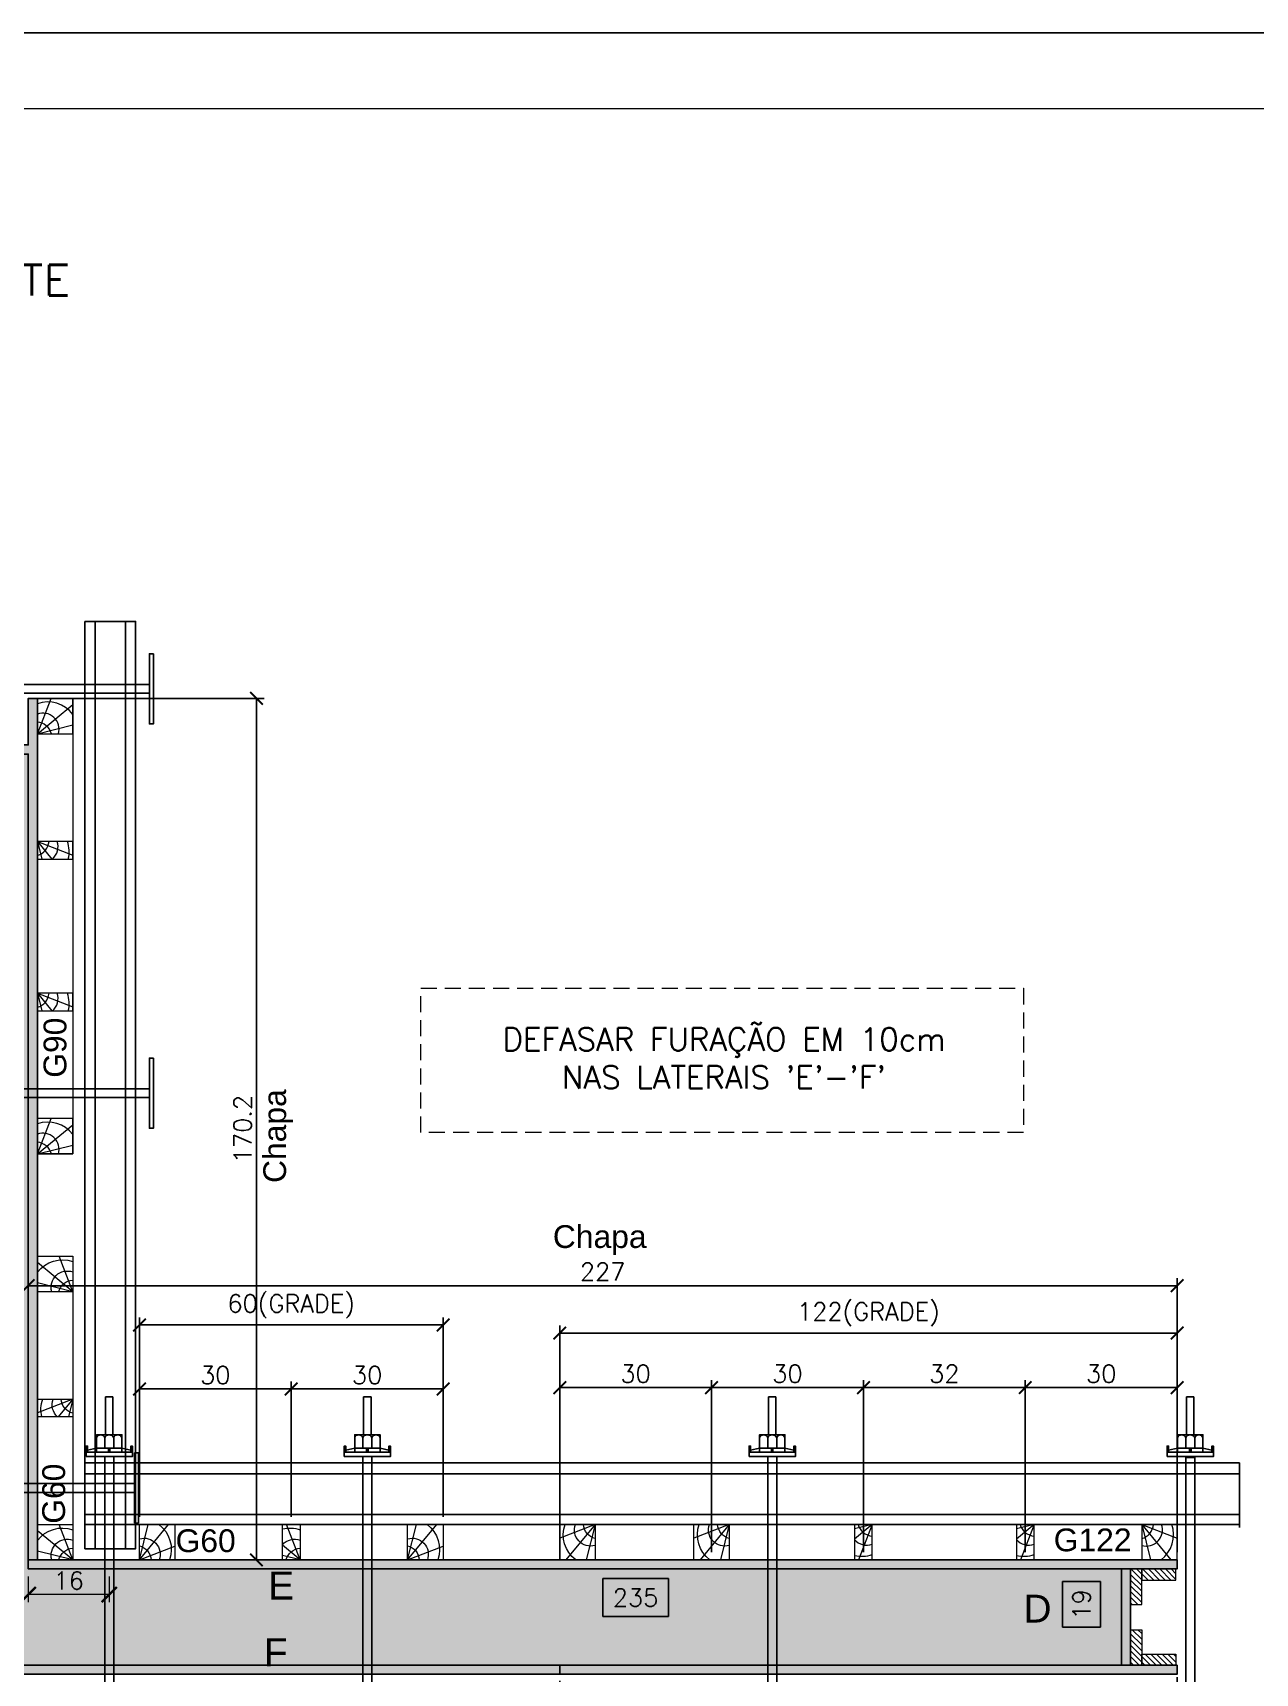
# Model space of a CAD drawing. Extents: x -23436 to 4767, y -3862 to 10024.
# Drawn here: x -20403 to -19920, y 5634 to 6282 of the extents above; entities that cross this region are included whole.
import ezdxf
from ezdxf.enums import TextEntityAlignment as Align

# ---------------------------------------------------------------- set-up
doc = ezdxf.new("R2010")
doc.units = 0
doc.header["$PDMODE"] = 2
doc.header["$PDSIZE"] = 10
for name, pattern in [('CABLIN', [0.35, 0.25, -0.1]), ('DASHED2', [9.525, 6.35, -3.175]), ('HIDDEN', [9.525, 6.35, -3.175])]:
    doc.linetypes.add(name, pattern=pattern)
doc.layers.get('0').update_dxf_attribs({"lineweight": 13})
doc.layers.get('Defpoints').update_dxf_attribs({"lineweight": 13})
for name, color, linetype in [('Barra de Ancoragem', 20, 'Continuous'), ('CHAPA', 1, 'Continuous'), ('Concreto', 250, 'HIDDEN'), ('Cota', 4, 'Continuous'), ('Cota Seção (2x)', 4, 'Continuous'), ('Hachura', 252, 'CABLIN'), ('MB Logo', 254, 'Continuous'), ('Painéis', 30, 'Continuous'), ('Perfil Metálico', 224, 'Continuous'), ('Texto de Titulo', 7, 'Continuous'), ('Texto Qtd Sarr', 242, 'Continuous'), ('TEXTO_GERAL', 7, 'Continuous')]:
    doc.layers.add(name, color=color, linetype=linetype)
for name, color, linetype, lineweight in [('cotas', 4, 'Continuous', 13), ('FOLHA MB', 7, 'Continuous', 13), ('Madeira', 100, 'Continuous', 13), ('sarrafo', 93, 'Continuous', 13), ('Texto Seção', 7, 'Continuous', 15)]:
    doc.layers.add(name, color=color, linetype=linetype, lineweight=lineweight)
doc.layers.add('Laje_Perimetro', color=7, linetype='Continuous', plot=False)
doc.styles.add('ARIAL', font='arial.ttf', dxfattribs={"oblique": 15, "height": 25})
doc.styles.add('ROMANS', font='romans.shx')
doc.styles.add('SANSSERIF', font='sas_____.pfb')
doc.dimstyles.new('COTA SECAO', dxfattribs={"dimtxt": 7, "dimasz": 5, "dimexe": 3, "dimexo": 3, "dimgap": 2, "dimtad": 3, "dimdec": 1, "dimlfac": 0.5, "dimzin": 12, "dimdsep": 46, "dimtxsty": 'ROMANS', "dimblk": 'ARCHTICK', "dimcen": 0, "dimclrd": 4, "dimclre": 4, "dimclrt": 1, "dimadec": 1, "dimazin": 3, "dimtfac": 1, "dimtdec": 1, "dimtmove": 0, "dimatfit": 3, "dimldrblk": 'OBLIQUE', "dimfxl": 0, "dimtolj": 1, "dimtzin": 12, "dimarcsym": 0})
doc.dimstyles.new('SECÇÃO 2', dxfattribs={"dimtxt": 7, "dimasz": 6, "dimexe": 0.18, "dimexo": 2, "dimgap": -4, "dimtad": 3, "dimdec": 1, "dimlfac": 0.5, "dimzin": 12, "dimdsep": 46, "dimtxsty": 'ROMANS', "dimblk": 'ARCHTICK', "dimcen": 0.09, "dimse1": 1, "dimse2": 1, "dimsd1": 1, "dimsd2": 1, "dimclrd": 180, "dimclre": 5, "dimclrt": 1, "dimadec": 0, "dimazin": 3, "dimtfac": 1, "dimtdec": 1, "dimtofl": 0, "dimtmove": 0, "dimatfit": 3, "dimldrblk": 'ARCHTICK', "dimfxl": 0, "dimtolj": 1, "dimtzin": 0, "dimarcsym": 0})

# ---------------------------------------------------------------- blocks, each defined once
blk = doc.blocks.new('A$C169d8357')
at = {"layer": 'FOLHA MB', "color": 1}
for points in [[(0, 1199.94), (0, 149.94), (1485.02, 149.94), (1485.02, 1199.94)], [(70, 1169.94), (70, 179.94), (1455.02, 179.94), (1455.02, 1169.94)]]:
    blk.add_lwpolyline(points, close=True, dxfattribs=at)
blk = doc.blocks.new('titulo1')
at = {"layer": 'Defpoints', "color": 252, "linetype": 'HIDDEN', "ltscale": 2}
blk.add_line((0, 0), (0, 125), dxfattribs=at)
at = {"layer": 'Defpoints', "style": 'ROMANS', "oblique": 15}
blk.add_attdef('FOLHA', text='', height=10, dxfattribs=at).set_placement((0, 15.58), align=Align.MIDDLE_CENTER)
at = {"layer": 'Texto Qtd Sarr', "color": 3, "style": 'ROMANS', "oblique": 15}
for tag, height, p in [('TITULO', 17, (0, 71.45)), ('SEÇÃO', 12, (0, 41.55))]:
    blk.add_attdef(tag, text='', height=height, dxfattribs=at).set_placement(p, align=Align.MIDDLE_CENTER)
blk = doc.blocks.new('*D5164')
at = {"layer": 'Cota Seção (2x)', "color": 180, "lineweight": -2, "transparency": 16777216}
for p, q in [((-19981.26, 5670.29), (-19996.26, 5670.29)), ((-19996.26, 5670.29), (-19996.26, 5652.29)), ((-19981.26, 5652.29), (-19981.26, 5670.29)), ((-19996.26, 5652.29), (-19981.26, 5652.29))]:
    blk.add_line(p, q, dxfattribs=at)
at = {"layer": 'Defpoints', "color": 0, "transparency": 16777216}
for p in [(-19977.26, 5675.29), (-19972.96, 5675.29), (-19972.96, 5637.29)]:
    blk.add_point(p, dxfattribs=at)
at = {"layer": 'Cota Seção (2x)', "color": 1, "transparency": 16777216, "insert": (-19988.76, 5661.29), "char_height": 7, "attachment_point": 5, "rotation": 90, "style": 'ROMANS'}
blk.add_mtext('\\A1;19', dxfattribs=at)
blk = doc.blocks.new('_ArchTick')
at = {"color": 0, "linetype": 'ByBlock', "const_width": 0.15}
blk.add_lwpolyline([(-0.5, -0.5), (0.5, 0.5)], dxfattribs=at)
blk = doc.blocks.new('*D5166')
at = {"layer": 'Cota Seção (2x)', "color": 180, "lineweight": -2, "transparency": 16777216}
for p, q in [((-20151.96, 5671.46), (-20177.96, 5671.46)), ((-20177.96, 5671.46), (-20177.96, 5656.46)), ((-20151.96, 5656.46), (-20151.96, 5671.46)), ((-20177.96, 5656.46), (-20151.96, 5656.46))]:
    blk.add_line(p, q, dxfattribs=at)
at = {"layer": 'Defpoints', "color": 0, "transparency": 16777216}
for p in [(-20442.96, 5652.46), (-20442.96, 5648.99), (-19972.96, 5648.99)]:
    blk.add_point(p, dxfattribs=at)
at = {"layer": 'Cota Seção (2x)', "color": 1, "transparency": 16777216, "insert": (-20164.96, 5663.96), "char_height": 7, "attachment_point": 5, "style": 'ROMANS'}
blk.add_mtext('\\A1;235', dxfattribs=at)
blk = doc.blocks.new('ERTYERTYUYTURTYUTRYU')
at = {"layer": 'Barra de Ancoragem'}
for p, q in [((8963.33, 10873.8), (8963.33, 10855.54)), ((8964.88, 10869.68), (8964.1, 10873.21)), ((8985.14, 10863.2), (8985.14, 10866.14)), ((8964.88, 10859.66), (8964.1, 10856.13))]:
    blk.add_line(p, q, dxfattribs=at)
at = {"layer": 'Barra de Ancoragem', "flags": 128}
for points in [[(8961.54, 10855.54), (8961.54, 10873.8), (8963.33, 10873.8), (8963.33, 10855.54)], [(8963.33, 10873.8), (8965.7, 10873.8), (8965.7, 10873.21), (8963.33, 10873.21)], [(8963.33, 10869.68), (8964.88, 10869.68), (8964.88, 10859.66), (8963.33, 10859.66)], [(8963.33, 10856.13), (8965.7, 10856.13), (8965.7, 10855.54), (8963.33, 10855.54)]]:
    blk.add_lwpolyline(points, close=True, dxfattribs=at)
for points in [[(8964.88, 10859.66), (8970.14, 10859.66), (8970.14, 10869.68), (8964.88, 10869.68)], [(8964.88, 10864.37), (8963.33, 10864.37), (8963.33, 10864.96), (8964.88, 10864.96), (8964.88, 10864.37), (8964.88, 10864.96)], [(8985.14, 10863.2), (8970.14, 10863.2), (8970.14, 10866.14), (8985.14, 10866.14)]]:
    blk.add_lwpolyline(points, dxfattribs=at)
for points in [[(8964.88, 10866.44), (8968.96, 10866.44, 0.729796), (8968.96, 10869.68, 0.729796)], [(8964.88, 10862.9), (8968.96, 10862.9, 0.666667), (8968.96, 10866.44, 0.666667)]]:
    blk.add_lwpolyline(points, format="xyb", dxfattribs=at)
at = {"layer": 'Barra de Ancoragem'}
blk.add_arc((8968.44, 10861.28), 1.7, 287.75636, 72.24364, dxfattribs=at)
blk = doc.blocks.new('*D5169')
at = {"layer": 'Cota', "color": 4, "lineweight": -2, "transparency": 16777216}
for p, q in [((-20404.96, 5678.29), (-20404.96, 5790.22)), ((-19950.96, 5686.29), (-19950.96, 5790.22)), ((-19950.96, 5787.22), (-20404.96, 5787.22))]:
    blk.add_line(p, q, dxfattribs=at)
at = {"layer": 'Defpoints', "color": 0, "transparency": 16777216}
for p in [(-20404.96, 5787.22), (-19950.96, 5683.29), (-20404.96, 5675.29)]:
    blk.add_point(p, dxfattribs=at)
at = {"layer": 'Cota', "color": 4, "lineweight": -2, "transparency": 16777216, "xscale": 5, "yscale": 5, "zscale": 5, "rotation": 180}
blk.add_blockref('_ArchTick', (-20404.96, 5787.22), dxfattribs=at)
at = {"layer": 'Cota', "color": 4, "lineweight": -2, "transparency": 16777216, "xscale": 5, "yscale": 5, "zscale": 5}
blk.add_blockref('_ArchTick', (-19950.96, 5787.22), dxfattribs=at)
at = {"layer": 'Cota', "color": 1, "transparency": 16777216, "insert": (-20177.96, 5792.72), "char_height": 7, "attachment_point": 5, "style": 'ROMANS'}
blk.add_mtext('\\A1;227', dxfattribs=at)
blk = doc.blocks.new('_OBLIQUE')
at = {"color": 0, "linetype": 'ByBlock', "lineweight": -2}
for p, q in [((0, 0), (-1, 0)), ((-0.5, -0.5), (0.5, 0.5))]:
    blk.add_line(p, q, dxfattribs=at)
blk = doc.blocks.new('*D5170')
at = {"layer": 'Cota', "color": 4, "lineweight": -2, "transparency": 16777216}
for p, q in [((-20194.96, 5712.62), (-20194.96, 5771.52)), ((-19950.96, 5712.62), (-19950.96, 5771.52)), ((-20194.96, 5768.52), (-19950.96, 5768.52))]:
    blk.add_line(p, q, dxfattribs=at)
at = {"layer": 'Defpoints', "color": 0, "transparency": 16777216}
for p in [(-19950.96, 5768.52), (-20194.96, 5709.62), (-19950.96, 5709.62)]:
    blk.add_point(p, dxfattribs=at)
at = {"layer": 'Cota', "color": 4, "lineweight": -2, "transparency": 16777216, "xscale": 5, "yscale": 5, "zscale": 5, "rotation": 180}
blk.add_blockref('_ArchTick', (-20194.96, 5768.52), dxfattribs=at)
at = {"layer": 'Cota', "color": 4, "lineweight": -2, "transparency": 16777216, "xscale": 5, "yscale": 5, "zscale": 5}
blk.add_blockref('_ArchTick', (-19950.96, 5768.52), dxfattribs=at)
at = {"layer": 'Cota', "color": 1, "transparency": 16777216, "insert": (-20072.96, 5775.85), "char_height": 7, "attachment_point": 5, "style": 'ROMANS'}
blk.add_mtext('\\A1;122(GRADE)', dxfattribs=at)
blk = doc.blocks.new('PONTALETE')
at = {"layer": 'Madeira'}
for q in [(2.71, 7), (7, 5.76), (7, 1.74)]:
    blk.add_line((0, 0), q, dxfattribs=at)
blk.add_lwpolyline([(0, 0), (7, 0), (7, 7), (0, 7)], close=True, dxfattribs=at)
for centre, radius, start, end in [((2.04, 0.06), 6.23, 37.2818, 109.0913), ((1.09, 0.9), 3.19, 343.603, 109.9847), ((-0.21, -0.78), 3.09, 14.6322, 86.0383)]:
    blk.add_arc(centre, radius, start, end, dxfattribs=at)
blk = doc.blocks.new('MEIO PONTALETE')
at = {"layer": 'Madeira'}
for q in [(2.71, 7), (3.5, 2.88), (3.5, 0.87)]:
    blk.add_line((0, 0), q, dxfattribs=at)
blk.add_lwpolyline([(0, 0), (3.5, 0), (3.5, 7), (0, 7)], close=True, dxfattribs=at)
for centre, radius, start, end in [((2.04, 0.06), 6.23, 76.4499, 109.0913), ((1.09, 0.9), 3.19, 40.9063, 109.9847), ((-0.21, -0.78), 3.09, 14.6322, 86.0383)]:
    blk.add_arc(centre, radius, start, end, dxfattribs=at)
blk = doc.blocks.new('*D5171')
at = {"layer": 'Cota', "color": 4, "lineweight": -2, "transparency": 16777216}
for p, q in [((-20134.96, 5681.89), (-20134.96, 5749.93)), ((-20074.96, 5681.89), (-20074.96, 5749.93)), ((-20074.96, 5746.93), (-20134.96, 5746.93))]:
    blk.add_line(p, q, dxfattribs=at)
at = {"layer": 'Defpoints', "color": 0, "transparency": 16777216}
for p in [(-20134.96, 5746.93), (-20134.96, 5678.89), (-20074.96, 5678.89)]:
    blk.add_point(p, dxfattribs=at)
at = {"layer": 'Cota', "color": 4, "lineweight": -2, "transparency": 16777216, "xscale": 5, "yscale": 5, "zscale": 5, "rotation": 180}
blk.add_blockref('_ArchTick', (-20134.96, 5746.93), dxfattribs=at)
at = {"layer": 'Cota', "color": 4, "lineweight": -2, "transparency": 16777216, "xscale": 5, "yscale": 5, "zscale": 5}
blk.add_blockref('_ArchTick', (-20074.96, 5746.93), dxfattribs=at)
at = {"layer": 'Cota', "color": 1, "transparency": 16777216, "insert": (-20104.96, 5752.43), "char_height": 7, "attachment_point": 5, "style": 'ROMANS'}
blk.add_mtext('\\A1;30', dxfattribs=at)
blk = doc.blocks.new('*D5172')
at = {"layer": 'Cota', "color": 4, "lineweight": -2, "transparency": 16777216}
for p, q in [((-20194.96, 5681.89), (-20194.96, 5749.93)), ((-20134.96, 5681.89), (-20134.96, 5749.93)), ((-20134.96, 5746.93), (-20194.96, 5746.93))]:
    blk.add_line(p, q, dxfattribs=at)
at = {"layer": 'Defpoints', "color": 0, "transparency": 16777216}
for p in [(-20194.96, 5746.93), (-20194.96, 5678.89), (-20134.96, 5678.89)]:
    blk.add_point(p, dxfattribs=at)
at = {"layer": 'Cota', "color": 4, "lineweight": -2, "transparency": 16777216, "xscale": 5, "yscale": 5, "zscale": 5, "rotation": 180}
blk.add_blockref('_ArchTick', (-20194.96, 5746.93), dxfattribs=at)
at = {"layer": 'Cota', "color": 4, "lineweight": -2, "transparency": 16777216, "xscale": 5, "yscale": 5, "zscale": 5}
blk.add_blockref('_ArchTick', (-20134.96, 5746.93), dxfattribs=at)
at = {"layer": 'Cota', "color": 1, "transparency": 16777216, "insert": (-20164.96, 5752.43), "char_height": 7, "attachment_point": 5, "style": 'ROMANS'}
blk.add_mtext('\\A1;30', dxfattribs=at)
blk = doc.blocks.new('*D5173')
at = {"layer": 'Cota', "color": 4, "lineweight": -2, "transparency": 16777216}
for p, q in [((-20010.96, 5681.89), (-20010.96, 5749.93)), ((-19950.96, 5681.89), (-19950.96, 5749.93)), ((-19950.96, 5746.93), (-20010.96, 5746.93))]:
    blk.add_line(p, q, dxfattribs=at)
at = {"layer": 'Defpoints', "color": 0, "transparency": 16777216}
for p in [(-20010.96, 5746.93), (-20010.96, 5678.89), (-19950.96, 5678.89)]:
    blk.add_point(p, dxfattribs=at)
at = {"layer": 'Cota', "color": 4, "lineweight": -2, "transparency": 16777216, "xscale": 5, "yscale": 5, "zscale": 5, "rotation": 180}
blk.add_blockref('_ArchTick', (-20010.96, 5746.93), dxfattribs=at)
at = {"layer": 'Cota', "color": 4, "lineweight": -2, "transparency": 16777216, "xscale": 5, "yscale": 5, "zscale": 5}
blk.add_blockref('_ArchTick', (-19950.96, 5746.93), dxfattribs=at)
at = {"layer": 'Cota', "color": 1, "transparency": 16777216, "insert": (-19980.96, 5752.43), "char_height": 7, "attachment_point": 5, "style": 'ROMANS'}
blk.add_mtext('\\A1;30', dxfattribs=at)
blk = doc.blocks.new('*D5174')
at = {"layer": 'Cota', "color": 4, "lineweight": -2, "transparency": 16777216}
for p, q in [((-20074.96, 5681.89), (-20074.96, 5749.93)), ((-20010.96, 5681.89), (-20010.96, 5749.93)), ((-20010.96, 5746.93), (-20074.96, 5746.93))]:
    blk.add_line(p, q, dxfattribs=at)
at = {"layer": 'Defpoints', "color": 0, "transparency": 16777216}
for p in [(-20074.96, 5746.93), (-20074.96, 5678.89), (-20010.96, 5678.89)]:
    blk.add_point(p, dxfattribs=at)
at = {"layer": 'Cota', "color": 4, "lineweight": -2, "transparency": 16777216, "xscale": 5, "yscale": 5, "zscale": 5, "rotation": 180}
blk.add_blockref('_ArchTick', (-20074.96, 5746.93), dxfattribs=at)
at = {"layer": 'Cota', "color": 4, "lineweight": -2, "transparency": 16777216, "xscale": 5, "yscale": 5, "zscale": 5}
blk.add_blockref('_ArchTick', (-20010.96, 5746.93), dxfattribs=at)
at = {"layer": 'Cota', "color": 1, "transparency": 16777216, "insert": (-20042.96, 5752.43), "char_height": 7, "attachment_point": 5, "style": 'ROMANS'}
blk.add_mtext('\\A1;32', dxfattribs=at)
blk = doc.blocks.new('*D5175')
at = {"layer": 'Cota Seção (2x)', "color": 4, "lineweight": 5, "transparency": 16777216}
for p, q in [((-20404.96, 5672.29), (-20404.96, 5662.2)), ((-20372.96, 5672.29), (-20372.96, 5662.2)), ((-20372.96, 5665.2), (-20404.96, 5665.2))]:
    blk.add_line(p, q, dxfattribs=at)
at = {"layer": 'Defpoints', "color": 0, "transparency": 16777216}
for p in [(-20404.96, 5675.29), (-20372.96, 5675.29), (-20404.96, 5665.2)]:
    blk.add_point(p, dxfattribs=at)
at = {"layer": 'Cota Seção (2x)', "color": 4, "lineweight": 5, "transparency": 16777216, "xscale": 6, "yscale": 6, "zscale": 6, "rotation": 180}
blk.add_blockref('_ArchTick', (-20404.96, 5665.2), dxfattribs=at)
at = {"layer": 'Cota Seção (2x)', "color": 4, "lineweight": 5, "transparency": 16777216, "xscale": 6, "yscale": 6, "zscale": 6}
blk.add_blockref('_ArchTick', (-20372.96, 5665.2), dxfattribs=at)
at = {"layer": 'Cota Seção (2x)', "color": 1, "transparency": 16777216, "insert": (-20388.96, 5670.7), "char_height": 7, "attachment_point": 5, "style": 'ROMANS'}
blk.add_mtext('\\A1;16', dxfattribs=at)
blk = doc.blocks.new('*D5179')
at = {"layer": 'Cota', "color": 4, "lineweight": -2, "transparency": 16777216}
for p, q in [((-20361.05, 5695.89), (-20361.05, 5774.69)), ((-20361.05, 5771.69), (-20241.04, 5771.69)), ((-20241.04, 5695.89), (-20241.04, 5774.69))]:
    blk.add_line(p, q, dxfattribs=at)
at = {"layer": 'Defpoints', "color": 0, "transparency": 16777216}
for p in [(-20241.04, 5771.69), (-20361.05, 5692.89), (-20241.04, 5692.89)]:
    blk.add_point(p, dxfattribs=at)
at = {"layer": 'Cota', "color": 4, "lineweight": -2, "transparency": 16777216, "xscale": 5, "yscale": 5, "zscale": 5, "rotation": 180}
blk.add_blockref('_ArchTick', (-20361.05, 5771.69), dxfattribs=at)
at = {"layer": 'Cota', "color": 4, "lineweight": -2, "transparency": 16777216, "xscale": 5, "yscale": 5, "zscale": 5}
blk.add_blockref('_ArchTick', (-20241.04, 5771.69), dxfattribs=at)
at = {"layer": 'Cota', "color": 1, "transparency": 16777216, "insert": (-20301.05, 5779.02), "char_height": 7, "attachment_point": 5, "style": 'ROMANS'}
blk.add_mtext('\\A1;60(GRADE)', dxfattribs=at)
blk = doc.blocks.new('*D5180')
at = {"layer": 'Cota', "color": 4, "lineweight": -2, "transparency": 16777216}
for p, q in [((-20361.05, 5695.89), (-20361.05, 5749.4)), ((-20301.05, 5695.89), (-20301.05, 5749.4)), ((-20361.05, 5746.4), (-20301.05, 5746.4))]:
    blk.add_line(p, q, dxfattribs=at)
at = {"layer": 'Defpoints', "color": 0, "transparency": 16777216}
for p in [(-20301.05, 5746.4), (-20361.05, 5692.89), (-20301.05, 5692.89)]:
    blk.add_point(p, dxfattribs=at)
at = {"layer": 'Cota', "color": 4, "lineweight": -2, "transparency": 16777216, "xscale": 5, "yscale": 5, "zscale": 5, "rotation": 180}
blk.add_blockref('_ArchTick', (-20361.05, 5746.4), dxfattribs=at)
at = {"layer": 'Cota', "color": 4, "lineweight": -2, "transparency": 16777216, "xscale": 5, "yscale": 5, "zscale": 5}
blk.add_blockref('_ArchTick', (-20301.05, 5746.4), dxfattribs=at)
at = {"layer": 'Cota', "color": 1, "transparency": 16777216, "insert": (-20331.05, 5751.9), "char_height": 7, "attachment_point": 5, "style": 'ROMANS'}
blk.add_mtext('\\A1;30', dxfattribs=at)
blk = doc.blocks.new('*D5181')
at = {"layer": 'Cota', "color": 4, "lineweight": -2, "transparency": 16777216}
for p, q in [((-20301.05, 5700.25), (-20301.05, 5749.4)), ((-20241.04, 5700.25), (-20241.04, 5749.4)), ((-20301.05, 5746.4), (-20241.04, 5746.4))]:
    blk.add_line(p, q, dxfattribs=at)
at = {"layer": 'Defpoints', "color": 0, "transparency": 16777216}
for p in [(-20241.04, 5746.4), (-20301.05, 5697.25), (-20241.04, 5697.25)]:
    blk.add_point(p, dxfattribs=at)
at = {"layer": 'Cota', "color": 4, "lineweight": -2, "transparency": 16777216, "xscale": 5, "yscale": 5, "zscale": 5, "rotation": 180}
blk.add_blockref('_ArchTick', (-20301.05, 5746.4), dxfattribs=at)
at = {"layer": 'Cota', "color": 4, "lineweight": -2, "transparency": 16777216, "xscale": 5, "yscale": 5, "zscale": 5}
blk.add_blockref('_ArchTick', (-20241.04, 5746.4), dxfattribs=at)
at = {"layer": 'Cota', "color": 1, "transparency": 16777216, "insert": (-20271.05, 5751.9), "char_height": 7, "attachment_point": 5, "style": 'ROMANS'}
blk.add_mtext('\\A1;30', dxfattribs=at)
blk = doc.blocks.new('*D5194')
at = {"layer": 'Cota', "color": 4, "lineweight": -2, "transparency": 16777216}
for p, q in [((-20398.36, 6019.29), (-20311.78, 6019.29)), ((-20314.78, 5678.89), (-20314.78, 6019.29)), ((-20398.36, 5678.89), (-20311.78, 5678.89))]:
    blk.add_line(p, q, dxfattribs=at)
at = {"layer": 'Defpoints', "color": 0, "transparency": 16777216}
for p in [(-20401.36, 6019.29), (-20314.78, 6019.29), (-20401.36, 5678.89)]:
    blk.add_point(p, dxfattribs=at)
at = {"layer": 'Cota', "color": 4, "lineweight": -2, "transparency": 16777216, "xscale": 5, "yscale": 5, "zscale": 5}
for p, rotation in [((-20314.78, 6019.29), 90), ((-20314.78, 5678.89), 270)]:
    blk.add_blockref('_ArchTick', p, dxfattribs=dict(at, rotation=rotation))
at = {"layer": 'Cota', "color": 1, "transparency": 16777216, "insert": (-20320.28, 5849.09), "char_height": 7, "attachment_point": 5, "rotation": 90, "style": 'ROMANS'}
blk.add_mtext('\\A1;170.2', dxfattribs=at)
blk = doc.blocks.new('*D5203')
at = {"layer": 'Cota', "color": 4, "lineweight": -2, "transparency": 16777216}
for p, q in [((-19950.96, 5632.49), (-19950.96, 5499.75)), ((-20194.96, 5631.15), (-20194.96, 5499.75)), ((-20194.96, 5502.75), (-19950.96, 5502.75))]:
    blk.add_line(p, q, dxfattribs=at)
at = {"layer": 'Defpoints', "color": 0, "transparency": 16777216}
for p in [(-20194.96, 5634.15), (-19950.96, 5635.49), (-19950.96, 5502.75)]:
    blk.add_point(p, dxfattribs=at)
at = {"layer": 'Cota', "color": 4, "lineweight": -2, "transparency": 16777216, "xscale": 5, "yscale": 5, "zscale": 5, "rotation": 180}
blk.add_blockref('_ArchTick', (-20194.96, 5502.75), dxfattribs=at)
at = {"layer": 'Cota', "color": 4, "lineweight": -2, "transparency": 16777216, "xscale": 5, "yscale": 5, "zscale": 5}
blk.add_blockref('_ArchTick', (-19950.96, 5502.75), dxfattribs=at)
at = {"layer": 'Cota', "color": 1, "transparency": 16777216, "insert": (-20072.96, 5508.25), "char_height": 7, "attachment_point": 5, "style": 'ROMANS'}
blk.add_mtext('\\A1;122', dxfattribs=at)

msp = doc.modelspace()

# ---------------------------------------------------------------- hatches: boundary and pattern name
at = {"layer": 'Concreto'}
h = msp.add_hatch(dxfattribs=at)
h.set_pattern_fill('AR-CONC', color=256, scale=0.1, angle=-90)
h.set_pattern_definition([(320, (219.267, 5771.549), (-1.593909, -18.218467), [1.905, -20.955]), (265, (219.267, 5771.549), (19.105685, 3.524342), [1.524, -16.764058]), (10.45144, (219.134, 5770.03), (17.511775, -14.694125), [1.619001, -17.809024]), (316.1842, (224.347, 5771.549), (-4.204233, -27.107904), [2.8575, -31.4325]), (6.63556, (223.997, 5769.29), (24.742612, -23.740413), [2.428502, -26.71356]), (261.18415, (224.347, 5771.549), (24.742612, -23.740413), [2.285997, -25.145973]), (291, (223.077, 5769.009), (-10.22652, -15.161439), [1.905, -20.955]), (236, (223.077, 5769.009), (18.418797, -6.180203), [1.524, -16.764]), (341.451445, (222.225, 5767.745), (8.192277, -21.341642), [1.619001, -17.808994]), (307.5, (219.267, 5771.5485), (8.4555039, -0.3088603), [0, -16.5608, 0, -17.018, 0, -16.8275]), (277.5, (219.267, 5771.5485), (10.0180575, -6.6819663), [0, -9.7028, 0, -16.1798, 0, -6.4135]), (237.5, (219.267, 5777.213), (-0.5728744, -13.5590595), [0, -6.35, 0, -19.812, 0, -26.289]), (227.5, (219.267, 5779.753), (2.542649, -14.812918), [0, -8.255, 0, -13.1572, 0, -18.669])])
h.paths.add_polyline_path([(-20404.963, 5675.291), (-19972.963, 5675.291), (-19972.963, 5637.291), (-20442.963, 5637.291), (-20442.963, 5997.291), (-20404.963, 5997.291)])
at = {"layer": 'Hachura'}
h = msp.add_hatch(color=256, dxfattribs=at)
h.dxf.hatch_style = 1
h.paths.add_polyline_path([(-19950.963, 5637.291), (-19950.963, 5633.691), (-20464.963, 5633.684), (-20464.963, 5637.291), (-20446.563, 5637.291), (-20446.563, 6019.291), (-20442.963, 6019.291), (-20442.963, 6000.891), (-20404.963, 6000.891), (-20404.963, 6019.291), (-20401.363, 6019.291), (-20401.363, 5678.891), (-20404.963, 5678.891), (-20405.157, 5997.291), (-20442.963, 5997.291), (-20442.963, 5637.291), (-19972.963, 5637.291), (-19972.963, 5675.291), (-20404.963, 5675.291), (-20404.963, 5678.891), (-19950.963, 5678.891), (-19950.963, 5675.291), (-19969.363, 5675.291), (-19969.363, 5637.291)])
h = msp.add_hatch(dxfattribs=at)
h.set_pattern_fill('ANSI31', color=256, scale=0.5, angle=270, style=0)
h.set_pattern_definition([(315, (-19532.7105, 4419.2907), (1.122532, 1.122532), [])])
h.paths.add_polyline_path([(-19964.963, 5661.291), (-19964.963, 5675.291), (-19969.363, 5675.291), (-19969.363, 5661.291)])
h = msp.add_hatch(dxfattribs=at)
h.set_pattern_fill('ANSI31', color=256, scale=0.5, angle=270, style=0)
h.set_pattern_definition([(315, (-19537.1105, 4414.8907), (1.122532, 1.122532), [])])
h.paths.add_polyline_path([(-19951.463, 5675.291), (-19964.963, 5675.291), (-19964.963, 5670.891), (-19951.463, 5670.891)])
h = msp.add_hatch(dxfattribs=at)
h.set_pattern_fill('ANSI31', color=256, scale=0.5, angle=270, style=0)
h.set_pattern_definition([(315, (-19532.7105, 4420.4907), (1.122532, 1.122532), [])])
h.paths.add_polyline_path([(-19964.963, 5651.291), (-19964.963, 5637.291), (-19969.363, 5637.291), (-19969.363, 5651.291)])
h = msp.add_hatch(dxfattribs=at)
h.set_pattern_fill('ANSI31', color=256, scale=0.5, angle=270, style=0)
h.set_pattern_definition([(315, (-19537.1105, 4424.8907), (1.122532, 1.122532), [])])
h.paths.add_polyline_path([(-19951.463, 5637.291), (-19964.963, 5637.291), (-19964.963, 5641.691), (-19951.463, 5641.691)])

# ---------------------------------------------------------------- linework, layer by layer
for points in [[(-20387.363, 5839.291), (-20401.363, 5839.291), (-20401.363, 6019.291), (-20387.363, 6019.291)], [(-20401.363, 5798.851), (-20387.363, 5798.851), (-20387.363, 5678.891), (-20401.363, 5678.891)], [(-20241.044, 5692.891), (-20241.044, 5678.891), (-20361.004, 5678.891), (-20361.004, 5692.891)], [(-19950.963, 5678.891), (-19950.963, 5692.891), (-20194.963, 5692.891), (-20194.963, 5678.891)]]:
    msp.add_lwpolyline(points, close=True)
at = {"layer": 'Barra de Ancoragem', "flags": 128}
for points in [[(-20355.476, 6036.916), (-20355.476, 6009.179), (-20357.076, 6009.179), (-20357.076, 6036.916)], [(-20357.076, 6021.272), (-20485.031, 6021.272), (-20485.031, 6024.823), (-20357.076, 6024.823)], [(-20355.476, 5877.159), (-20355.476, 5849.423), (-20357.076, 5849.423), (-20357.076, 5877.159)], [(-20357.076, 5861.515), (-20485.031, 5861.515), (-20485.031, 5865.067), (-20357.076, 5865.067)], [(-20371.188, 5595.291), (-20371.188, 5719.697), (-20374.739, 5719.697), (-20374.739, 5595.291)], [(-20361.363, 5693.424), (-20361.363, 5721.161), (-20362.963, 5721.161), (-20362.963, 5693.424)], [(-20269.188, 5595.291), (-20269.188, 5719.697), (-20272.739, 5719.697), (-20272.739, 5595.291)], [(-20109.188, 5595.291), (-20109.188, 5719.697), (-20112.739, 5719.697), (-20112.739, 5595.291)], [(-19944.004, 5719.273), (-19944.004, 5595.291), (-19947.555, 5595.291), (-19947.555, 5719.273)], [(-20484.616, 5709.068), (-20362.963, 5709.068), (-20362.963, 5705.517), (-20484.616, 5705.517)]]:
    msp.add_lwpolyline(points, close=True, dxfattribs=at)
at = {"layer": 'CHAPA', "color": 1}
for p, q in [((-19950.963, 5675.291), (-19950.963, 5678.891)), ((-19972.963, 5675.291), (-19950.963, 5675.291)), ((-19972.963, 5637.291), (-19950.963, 5637.291)), ((-19950.963, 5633.691), (-19950.963, 5637.291))]:
    msp.add_line(p, q, dxfattribs=at)
for points in [[(-20404.963, 5675.291), (-19972.963, 5675.291), (-19972.963, 5637.291), (-20442.963, 5637.291), (-20442.963, 5997.291), (-20404.963, 5997.291), (-20404.963, 5675.291)], [(-20401.363, 6000.891), (-20401.363, 5678.891), (-19969.363, 5678.891)], [(-19969.363, 5675.291), (-19969.363, 5637.291)]]:
    msp.add_lwpolyline(points, dxfattribs=at)
at = {"layer": 'cotas', "linetype": 'DASHED2'}
msp.add_lwpolyline([(-20011.689, 5847.7), (-20249.884, 5847.7), (-20249.884, 5904.733), (-20011.689, 5904.733)], close=True, dxfattribs=at)
at = {"layer": 'Laje_Perimetro'}
msp.add_lwpolyline([(-19191.377, 6282.259), (-20676.397, 6282.259), (-20676.397, 5232.259), (-19191.377, 5232.259)], close=True, dxfattribs=at)
at = {"layer": 'Painéis', "color": 32, "true_color": 0xcd6928}
msp.add_line((-20194.963, 5633.691), (-20194.963, 5637.291), dxfattribs=at)
for points in [[(-19950.963, 5637.291), (-19950.963, 5633.691), (-20464.963, 5633.684), (-20464.963, 5637.291), (-20446.563, 5637.291), (-20446.563, 6019.291), (-20442.963, 6019.291), (-20442.963, 6000.891), (-20404.963, 6000.891), (-20404.963, 6019.291), (-20401.363, 6019.291), (-20401.363, 5678.891), (-20404.963, 5678.891), (-20404.963, 5997.291), (-20442.963, 5997.291), (-20442.963, 5637.291), (-19972.963, 5637.291), (-19972.963, 5675.291), (-20404.963, 5675.291), (-20404.963, 5678.891), (-19950.963, 5678.891), (-19950.963, 5675.291), (-19969.363, 5675.291), (-19969.363, 5637.291)], [(-19972.963, 5675.291), (-19972.963, 5637.291), (-20442.963, 5637.291), (-20442.963, 5997.291), (-20404.963, 5997.291), (-20404.963, 5675.291)]]:
    msp.add_lwpolyline(points, close=True, dxfattribs=at)
at = {"layer": 'Perfil Metálico'}
for p, q in [((-20382.563, 5717.291), (-19926.284, 5717.291)), ((-19926.284, 5691.739), (-19926.284, 5717.291)), ((-20382.563, 5712.858), (-19926.284, 5712.857)), ((-19926.284, 5696.857), (-20382.563, 5696.857)), ((-20382.563, 5692.891), (-19926.284, 5692.891))]:
    msp.add_line(p, q, dxfattribs=at)
for points in [[(-20382.562, 6049.691), (-20362.562, 6049.691), (-20362.563, 5683.291), (-20382.563, 5683.291)], [(-20366.563, 5683.291), (-20378.563, 5683.291), (-20378.562, 6049.691), (-20366.562, 6049.691)]]:
    msp.add_lwpolyline(points, close=True, dxfattribs=at)
at = {"layer": 'sarrafo'}
for points in [[(-19964.963, 5661.291), (-19964.963, 5675.291), (-19969.363, 5675.291), (-19969.363, 5661.291)], [(-19951.463, 5675.291), (-19964.963, 5675.291), (-19964.963, 5670.891), (-19951.463, 5670.891)], [(-19964.963, 5651.291), (-19964.963, 5637.291), (-19969.363, 5637.291), (-19969.363, 5651.291)], [(-19951.463, 5637.291), (-19964.963, 5637.291), (-19964.963, 5641.691), (-19951.463, 5641.691)]]:
    msp.add_lwpolyline(points, close=True, dxfattribs=at)

# ---------------------------------------------------------------- block references
at = {"xscale": -1, "rotation": 270}
for p in [(-31237.632, -3241.848), (-31135.632, -3241.848), (-30975.632, -3241.848), (-30810.448, -3241.848)]:
    msp.add_blockref('ERTYERTYUYTURTYUTRYU', p, dxfattribs=at)
at = {"layer": 'Madeira'}
for name, p, xscale, yscale, zscale in [('PONTALETE', (-20401.363, 6005.291), 2, 2, 2), ('PONTALETE', (-20401.363, 5839.291), 2, 2, 2), ('PONTALETE', (-20387.363, 5784.851), -2, 2, 2), ('PONTALETE', (-20387.363, 5678.891), -2, 2, 2), ('MEIO PONTALETE', (-20297.504, 5678.891), -1.999999997962732, 1.999999997962732, 1.999999997962732)]:
    msp.add_blockref(name, p, dxfattribs=dict(at, xscale=xscale, yscale=yscale, zscale=zscale))
for name, p, xscale, yscale, zscale, rotation in [('MEIO PONTALETE', (-20401.363, 5962.791), 1.999999997962732, 1.999999997962732, 1.999999997962732, 269.9999999999999), ('MEIO PONTALETE', (-20401.363, 5902.791), 1.999999997962732, 1.999999997962732, 1.999999997962732, 269.9999999999999), ('MEIO PONTALETE', (-20387.363, 5742.391), -1.999999997962732, 1.999999997962732, 1.999999997962732, 90), ('PONTALETE', (-20361.004, 5678.891), -2, 2, 2, 270), ('PONTALETE', (-20255.044, 5678.891), -2, 2, 2, 270), ('PONTALETE', (-20180.963, 5692.891), -2, 2, 2, 90.00000000000007), ('PONTALETE', (-20127.963, 5692.891), -2, 2, 2, 90.00000000000007), ('MEIO PONTALETE', (-20071.463, 5692.891), 1.999999997962732, 1.999999997962732, 1.999999997962732, 180), ('MEIO PONTALETE', (-20007.463, 5692.891), 1.999999997962732, 1.999999997962732, 1.999999997962732, 180), ('PONTALETE', (-19964.963, 5692.891), 2, 2, 2, 269.9999999999999)]:
    msp.add_blockref(name, p, dxfattribs=dict(at, xscale=xscale, yscale=yscale, zscale=zscale, rotation=rotation))
at = {"layer": 'MB Logo'}
msp.add_blockref('A$C169d8357', (-20676.397, 5082.321), dxfattribs=at)
at = {"layer": 'Texto Seção'}
ref = msp.add_blockref('titulo1', (-20427.86, 6127.028), dxfattribs=at)
ref.add_attrib('TITULO', 'P3', dxfattribs={"layer": 'Texto de Titulo', "color": 7, "height": 17, "style": 'ROMANS', "width": 1.1}).set_placement((-20427.86, 6214.528), align=Align.MIDDLE_CENTER)
ref.add_attrib('SEÇÃO', 'VARIANTE', dxfattribs={"layer": 'Texto de Titulo', "color": 7, "height": 12, "style": 'ROMANS', "width": 1.1}).set_placement((-20427.86, 6184.528), align=Align.MIDDLE_CENTER)

# ---------------------------------------------------------------- texts
at = {"layer": 'cotas', "color": 240, "insert": (-20201.862, 6004.042), "char_height": 7, "attachment_point": 9, "style": 'ROMANS'}
msp.add_mtext('\\A1;', dxfattribs=at)
at = {"layer": 'cotas', "color": 7, "insert": (-20129.998, 5877.079), "char_height": 9, "attachment_point": 5, "style": 'ROMANS'}
msp.add_mtext("\\A1;DEFASAR FURAÇÃO EM 10cm\\PNAS LATERAIS 'E'-'F'", dxfattribs=at)
at = {"layer": 'Texto Seção', "color": 0, "linetype": 'Continuous', "style": 'SANSSERIF'}
for s, p in [('G90', (-20394.4, 5869.369)), ('G60', (-20394.926, 5693.152))]:
    msp.add_text(s, height=9, rotation=90, dxfattribs=at).set_placement(p, align=Align.MIDDLE_LEFT)
for s, p in [('G60', (-20346.743, 5686.454)), ('G122', (-19999.736, 5686.773))]:
    msp.add_text(s, height=9, dxfattribs=at).set_placement(p, align=Align.MIDDLE_LEFT)
at = {"layer": 'TEXTO_GERAL', "color": 0, "linetype": 'Continuous', "style": 'SANSSERIF'}
msp.add_text('Chapa', height=9, rotation=90, dxfattribs=at).set_placement((-20307.586, 5827.807), align=Align.MIDDLE_LEFT)
msp.add_text('Chapa', height=9, dxfattribs=at).set_placement((-20197.661, 5806.625), align=Align.MIDDLE_LEFT)
at = {"layer": 'TEXTO_GERAL', "style": 'ARIAL'}
for s, p in [('E', (-20305.013, 5668.701)), ('D', (-20006.134, 5659.626)), ('F', (-20307.134, 5642.377))]:
    msp.add_text(s, height=11, dxfattribs=at).set_placement(p, align=Align.MIDDLE_CENTER)

# ---------------------------------------------------------------- dimensions: what is measured, and where the dimension line sits
at = {"layer": 'Cota'}
for base, p1, p2, angle, picture, middle in [((-20314.776, 6019.291), (-20401.363, 5678.891), (-20401.363, 6019.291), 90, '*D5194', (-20320.276, 5849.091)), ((-20404.963, 5787.216), (-19950.963, 5683.291), (-20404.963, 5675.291), 180, '*D5169', (-20177.963, 5792.716)), ((-20194.963, 5746.925), (-20134.963, 5678.891), (-20194.963, 5678.891), 180, '*D5172', (-20164.963, 5752.425)), ((-20134.963, 5746.925), (-20074.963, 5678.891), (-20134.963, 5678.891), 180, '*D5171', (-20104.963, 5752.425)), ((-20074.963, 5746.925), (-20010.963, 5678.891), (-20074.963, 5678.891), 180, '*D5174', (-20042.963, 5752.425)), ((-20010.963, 5746.925), (-19950.963, 5678.891), (-20010.963, 5678.891), 180, '*D5173', (-19980.963, 5752.425))]:
    dim = msp.add_linear_dim(base=base, p1=p1, p2=p2, angle=angle, dimstyle='COTA SECAO', dxfattribs=at)
    dim.commit()
    dim.dimension.update_dxf_attribs({"geometry": picture, "text_midpoint": middle})
dim = msp.add_linear_dim(base=(-20241.044, 5771.687), p1=(-20361.046, 5692.891), p2=(-20241.044, 5692.891), text='<>(GRADE)', dimstyle='COTA SECAO', dxfattribs=at)
dim.commit()
dim.dimension.update_dxf_attribs({"geometry": '*D5179', "text_midpoint": (-20301.045, 5779.021)})
dim = msp.add_linear_dim(base=(-19950.963, 5768.516), p1=(-20194.963, 5709.616), p2=(-19950.963, 5709.616), angle=180, text='<>(GRADE)', dimstyle='COTA SECAO', dxfattribs=at)
dim.commit()
dim.dimension.update_dxf_attribs({"geometry": '*D5170', "text_midpoint": (-20072.963, 5775.85)})
for base, p1, p2, picture, middle in [((-20301.046, 5746.403), (-20361.046, 5692.891), (-20301.046, 5692.891), '*D5180', (-20331.046, 5751.903)), ((-20241.044, 5746.403), (-20301.046, 5697.251), (-20241.044, 5697.251), '*D5181', (-20271.045, 5751.903)), ((-19950.963, 5502.751), (-20194.963, 5634.15), (-19950.963, 5635.491), '*D5203', (-20072.963, 5508.251))]:
    dim = msp.add_linear_dim(base=base, p1=p1, p2=p2, dimstyle='COTA SECAO', dxfattribs=at)
    dim.commit()
    dim.dimension.update_dxf_attribs({"geometry": picture, "text_midpoint": middle})
at = {"layer": 'Cota Seção (2x)'}
for base, p1, p2, angle, picture, middle in [((-20442.963, 5652.458), (-19972.963, 5648.99), (-20442.963, 5648.99), 180, '*D5166', (-20164.963, 5652.458)), ((-19977.261, 5675.291), (-19972.963, 5637.291), (-19972.963, 5675.291), 270, '*D5164', (-19977.261, 5661.291))]:
    dim = msp.add_linear_dim(base=base, p1=p1, p2=p2, angle=angle, dimstyle='SECÇÃO 2', dxfattribs=at)
    dim.commit()
    dim.dimension.update_dxf_attribs({"geometry": picture, "text_midpoint": middle, "dimtype": 160})
dim = msp.add_linear_dim(base=(-20404.963, 5665.204), p1=(-20372.958, 5675.291), p2=(-20404.963, 5675.291), angle=180, dimstyle='COTA SECAO', override={"dimasz": 6, "dimdec": 2, "dimblk1": 'ArchTick', "dimblk2": 'ArchTick', "dimsah": 1, "dimtmove": 1, "dimlwd": 5, "dimlwe": 5}, dxfattribs=at)
dim.commit()
dim.dimension.update_dxf_attribs({"geometry": '*D5175', "text_midpoint": (-20388.96, 5670.704)})

doc.saveas('drawing.dxf')
